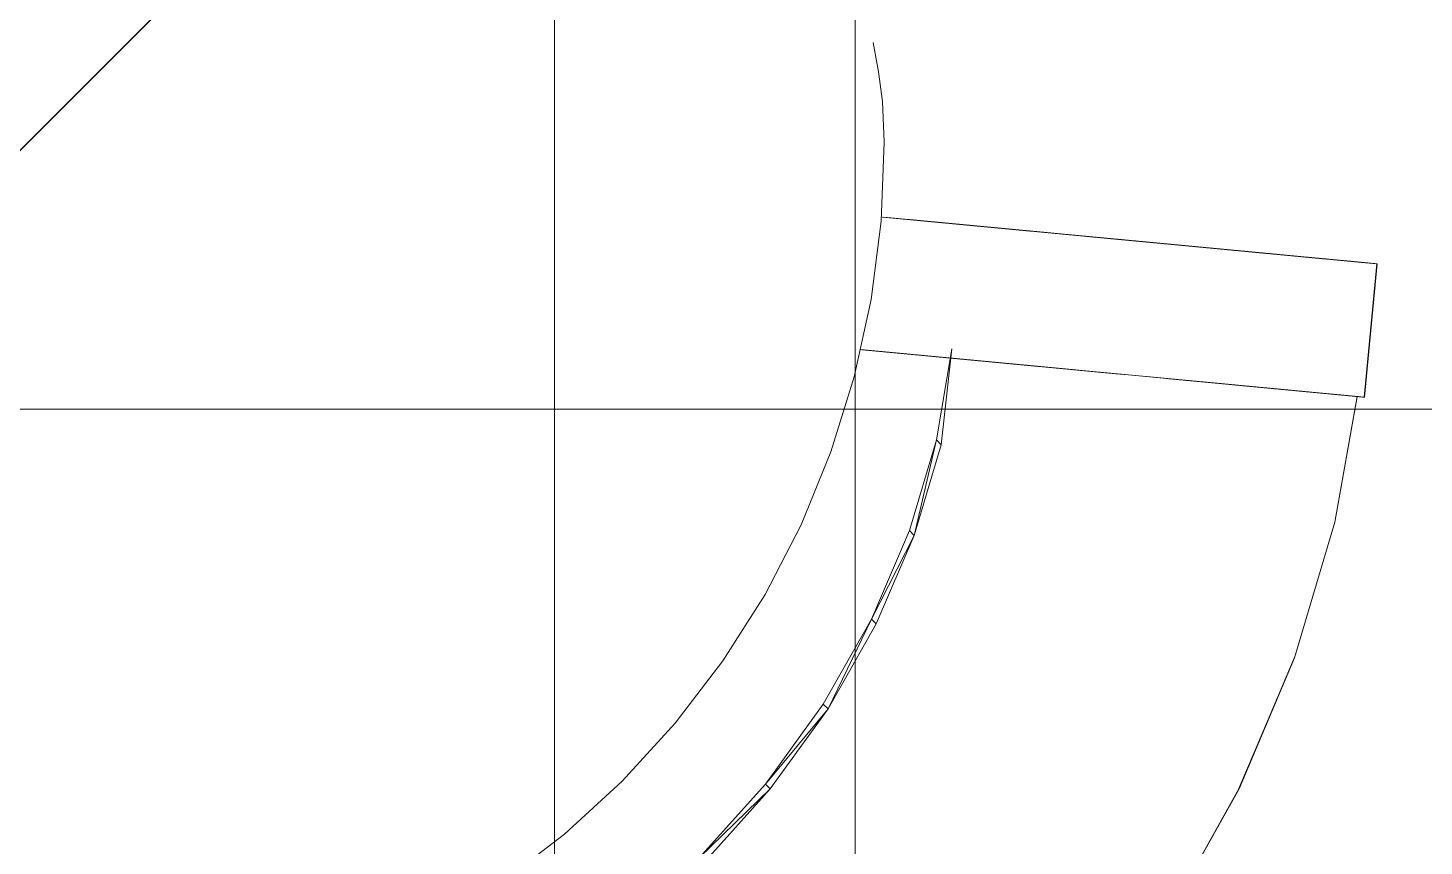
# Model space of a CAD drawing. Extents: x -566 to 72611, y -487 to 32334.
# Drawn here: x 51.11 to 62.85, y 201.46 to 208.35 of the extents above; entities that cross this region are included whole.
import ezdxf

# ---------------------------------------------------------------- set-up
doc = ezdxf.new("R2010")
doc.units = 0
doc.header["$LTSCALE"] = 0.5
doc.header["$MEASUREMENT"] = 0
doc.layers.add('ceilling', color=141, linetype='CONTINUOUS', lineweight=18)
doc.layers.add('floor', color=7, linetype='CONTINUOUS', lineweight=5, true_color=0xcfcfcf)
doc.layers.add('layout', color=7, linetype='CONTINUOUS', lineweight=5, true_color=0xcfcfcf)

msp = doc.modelspace()

# ---------------------------------------------------------------- hatches: boundary and pattern name
at = {"layer": 'floor'}
h = msp.add_hatch(dxfattribs=at)
h.set_pattern_fill('ANSI37', color=256, scale=100, angle=45)
h.set_pattern_definition([(90, (243.028, 267.632), (-12.5, 9e-16), []), (180, (243.028, 267.632), (-9e-16, -12.5), [])])
h.paths.add_polyline_path([(253.46925, 349.5), (154.11744, 349.5), (154.11744, 348.5), (101.14781, 348.5), (101.14781, 349.5), (0, 349.5), (0, 344.5), (36, 344.5, -0.33835703), (0, 308.66941), (0, 308.5), (0, 173.75), (253.46925, 173.75)])
h.paths.add_polyline_path([(36, 344.5), (0, 344.5), (0, 308.66941, 0.33835703)], flags=17)
h.paths.add_polyline_path([(253.46925, 173.75), (0, 173.75), (0, 173.74997), (0, 169.75), (253.46925, 169.75)])
h.paths.add_polyline_path([(253.46925, 169.75), (0, 169.75), (0, 149.21137), (36, 149.21137, -0.33835703), (0, 113.38078), (0, 113.21137), (0, 29.94998), (0, -5), (253.46925, -5)])
h.paths.add_polyline_path([(36, 149.21137), (0, 149.21137), (0, 113.38078, 0.33835703)], flags=17)
h.paths.add_polyline_path([(575.25, 169.75), (510, 169.75), (474.75, 169.75), (327.5, 169.75), (285.46925, 169.75), (285.46925, 165.75), (253.46925, 165.75), (253.46925, -5), (263.99725, -5), (263.99725, 95.99051), (287, 95.99051), (287, 97.5), (292, 97.5), (292, -5), (341.25, -5), (341.25, 13.02988), (341.25012, 15.02988), (346.24839, 15.02988, 0.36108524), (374.08728, 41.24999), (346.25012, 41.24999), (346.25012, 42.99999), (341.25, 42.99999), (341.25, 44.99999), (341.25, 97.5), (357.75, 97.5), (405.75, 97.5), (575.25, 97.5)])

# ---------------------------------------------------------------- linework, layer by layer
at = {"layer": 'ceilling'}
msp.add_line((58.06343, 349.5), (58.06343, 173.75), dxfattribs=at)
at = {"layer": 'layout'}
for points in [[(40.49762, 196.77264, -69.73263), (61.30317, 217.58074, -69.72025), (40.49643, 196.774, -69.72025)], [(61.30317, 217.58074, -69.72025), (40.49762, 196.77264, -69.73263), (61.30444, 217.57947, -69.73263)], [(58.25994, 207.97529, -79.38364), (58.21525, 208.22269, -80.51045), (58.21525, 208.22269, -79.38364)], [(58.21525, 208.22269, -80.51045), (58.25994, 207.97529, -79.38364), (58.25994, 207.97529, -80.51045)], [(58.29305, 207.7263, -79.38364), (58.25994, 207.97529, -80.51045), (58.25994, 207.97529, -79.38364)], [(58.25994, 207.97529, -80.51045), (58.29305, 207.7263, -79.38364), (58.29305, 207.7263, -80.51045)], [(58.30888, 207.38566, -79.38364), (58.29305, 207.7263, -80.51045), (58.29305, 207.7263, -79.38364)], [(58.29305, 207.7263, -80.51045), (58.30888, 207.38566, -79.38364), (58.30888, 207.38566, -80.51045)], [(58.30888, 207.38566, -79.38364), (58.28223, 206.72026, -80.51045), (58.30888, 207.38566, -80.51045)], [(58.28223, 206.72026, -80.51045), (58.30888, 207.38566, -79.38364), (58.28223, 206.72026, -79.38364)], [(58.28223, 206.72026, -79.38364), (58.19805, 206.06087, -80.51045), (58.28223, 206.72026, -80.51045)], [(58.19805, 206.06087, -80.51045), (58.28223, 206.72026, -79.38364), (58.19805, 206.06087, -79.38364)], [(59.45744, 206.64473, -86.98946), (58.36128, 206.74838, -87.11918), (58.29046, 206.75507, -86.55701)], [(59.45744, 206.64473, -86.98946), (58.29046, 206.75507, -86.55701), (59.38823, 206.65132, -86.44029)], [(59.39721, 206.65045, -79.88265), (58.3042, 206.7538, -79.72841), (60.07605, 206.58628, -76.26654)], [(60.07605, 206.58628, -76.26654), (58.3042, 206.7538, -79.72841), (58.99167, 206.68876, -76.06652)], [(59.53393, 206.6375, -87.53776), (58.43955, 206.74102, -87.68047), (58.36128, 206.74838, -87.11918)], [(59.53393, 206.6375, -87.53776), (58.36128, 206.74838, -87.11918), (59.45744, 206.64473, -86.98946)], [(59.61771, 206.62961, -88.08511), (58.52532, 206.73288, -88.24079), (58.43955, 206.74102, -87.68047)], [(59.61771, 206.62961, -88.08511), (58.43955, 206.74102, -87.68047), (59.53393, 206.6375, -87.53776)], [(59.70873, 206.62102, -88.63143), (58.61855, 206.72408, -88.80004), (58.52532, 206.73288, -88.24079)], [(59.70873, 206.62102, -88.63143), (58.52532, 206.73288, -88.24079), (59.61771, 206.62961, -88.08511)], [(59.80711, 206.61167, -89.17662), (58.71917, 206.71456, -89.35815), (58.61855, 206.72408, -88.80004)], [(59.80711, 206.61167, -89.17662), (58.61855, 206.72408, -88.80004), (59.70873, 206.62102, -88.63143)], [(59.91263, 206.60171, -89.7206), (58.82722, 206.70436, -89.91502), (58.71917, 206.71456, -89.35815)], [(59.91263, 206.60171, -89.7206), (58.71917, 206.71456, -89.35815), (59.80711, 206.61167, -89.17662)], [(60.02577, 206.59107, -90.26526), (58.94232, 206.69344, -90.46875), (58.82722, 206.70436, -89.91502)], [(60.02577, 206.59107, -90.26526), (58.82722, 206.70436, -89.91502), (59.91263, 206.60171, -89.7206)], [(60.13807, 206.58045, -90.79114), (59.05494, 206.6828, -90.99615), (58.94232, 206.69344, -90.46875)], [(60.13807, 206.58045, -90.79114), (58.94232, 206.69344, -90.46875), (60.02577, 206.59107, -90.26526)], [(60.07605, 206.58628, -76.26654), (58.99167, 206.68876, -76.06652), (60.77843, 206.51992, -73.16138)], [(60.77843, 206.51992, -73.16138), (58.99167, 206.68876, -76.06652), (59.69813, 206.62199, -72.9435)], [(60.24957, 206.5699, -91.31921), (59.16597, 206.67229, -91.52199), (59.05494, 206.6828, -90.99615)], [(60.24957, 206.5699, -91.31921), (59.05494, 206.6828, -90.99615), (60.13807, 206.58045, -90.79114)], [(60.35981, 206.55947, -91.8475), (59.27574, 206.66191, -92.04804), (59.16597, 206.67229, -91.52199)], [(60.35981, 206.55947, -91.8475), (59.16597, 206.67229, -91.52199), (60.24957, 206.5699, -91.31921)], [(60.46892, 206.54912, -92.37602), (59.38428, 206.65168, -92.57433), (59.27574, 206.66191, -92.04804)], [(60.46892, 206.54912, -92.37602), (59.27574, 206.66191, -92.04804), (60.35981, 206.55947, -91.8475)], [(60.57666, 206.53895, -92.90478), (59.49166, 206.6415, -93.10083), (59.38428, 206.65168, -92.57433)], [(60.57666, 206.53895, -92.90478), (59.38428, 206.65168, -92.57433), (60.46892, 206.54912, -92.37602)], [(60.68329, 206.52888, -93.43375), (59.59781, 206.63146, -93.62756), (59.49166, 206.6415, -93.10083)], [(60.68329, 206.52888, -93.43375), (59.49166, 206.6415, -93.10083), (60.57666, 206.53895, -92.90478)], [(60.78864, 206.51891, -93.96294), (59.70271, 206.62156, -94.1545), (59.59781, 206.63146, -93.62756)], [(60.78864, 206.51891, -93.96294), (59.59781, 206.63146, -93.62756), (60.68329, 206.52888, -93.43375)], [(60.77843, 206.51992, -73.16138), (59.69813, 206.62199, -72.9435), (61.01893, 206.49715, -72.09834)], [(61.01893, 206.49715, -72.09834), (59.69813, 206.62199, -72.9435), (59.9388, 206.59922, -71.87965)], [(60.89273, 206.50907, -94.49234), (59.80635, 206.61178, -94.68166), (59.70271, 206.62156, -94.1545)], [(60.89273, 206.50907, -94.49234), (59.70271, 206.62156, -94.1545), (60.78864, 206.51891, -93.96294)], [(60.9956, 206.49938, -95.02197), (59.90885, 206.60207, -95.20904), (59.80635, 206.61178, -94.68166)], [(60.9956, 206.49938, -95.02197), (59.80635, 206.61178, -94.68166), (60.89273, 206.50907, -94.49234)], [(61.0973, 206.48973, -95.5518), (60.0101, 206.59249, -95.73662), (59.90885, 206.60207, -95.20904)], [(61.0973, 206.48973, -95.5518), (59.90885, 206.60207, -95.20904), (60.9956, 206.49938, -95.02197)], [(61.01893, 206.49715, -72.09834), (59.9388, 206.59922, -71.87965), (61.06418, 206.49286, -71.89996)], [(61.06418, 206.49286, -71.89996), (59.9388, 206.59922, -71.87965), (61.10995, 206.48857, -71.70214)], [(61.10995, 206.48857, -71.70214), (59.9388, 206.59922, -71.87965), (59.98457, 206.59493, -71.67886)], [(61.10995, 206.48857, -71.70214), (59.98457, 206.59493, -71.67886), (61.15643, 206.48412, -71.50446)], [(61.15643, 206.48412, -71.50446), (59.98457, 206.59493, -71.67886), (60.0311, 206.59053, -71.47781)], [(61.19775, 206.48021, -96.08183), (60.1101, 206.58304, -96.26441), (60.0101, 206.59249, -95.73662)], [(61.19775, 206.48021, -96.08183), (60.0101, 206.59249, -95.73662), (61.0973, 206.48973, -95.5518)], [(61.15643, 206.48412, -71.50446), (60.0311, 206.59053, -71.47781), (61.2035, 206.47974, -71.30691)], [(61.2035, 206.47974, -71.30691), (60.0311, 206.59053, -71.47781), (60.07827, 206.58608, -71.27691)], [(61.2035, 206.47974, -71.30691), (60.07827, 206.58608, -71.27691), (61.25127, 206.47521, -71.10952)], [(61.25127, 206.47521, -71.10952), (60.07827, 206.58608, -71.27691), (60.1262, 206.58153, -71.07615)], [(60.1101, 206.58304, -96.26441), (61.29683, 206.47087, -96.6115), (60.209, 206.5737, -96.79295)], [(61.29683, 206.47087, -96.6115), (60.1101, 206.58304, -96.26441), (61.19775, 206.48021, -96.08183)], [(61.25127, 206.47521, -71.10952), (60.1262, 206.58153, -71.07615), (61.2997, 206.47063, -70.91225)], [(61.2997, 206.47063, -70.91225), (60.1262, 206.58153, -71.07615), (60.17477, 206.57693, -70.87553)], [(61.2997, 206.47063, -70.91225), (60.17477, 206.57693, -70.87553), (61.34887, 206.46595, -70.71515)], [(61.34887, 206.46595, -70.71515), (60.17477, 206.57693, -70.87553), (60.22399, 206.57229, -70.67506)], [(61.34887, 206.46595, -70.71515), (60.22399, 206.57229, -70.67506), (61.39859, 206.46129, -70.51819)], [(61.39859, 206.46129, -70.51819), (60.22399, 206.57229, -70.67506), (60.27384, 206.56759, -70.47474)], [(61.39859, 206.46129, -70.51819), (60.27384, 206.56759, -70.47474), (61.44902, 206.45648, -70.32137)], [(61.44902, 206.45648, -70.32137), (60.27384, 206.56759, -70.47474), (60.32445, 206.56278, -70.27457)], [(61.44902, 206.45648, -70.32137), (60.32445, 206.56278, -70.27457), (61.50012, 206.45164, -70.12471)], [(61.50012, 206.45164, -70.12471), (60.32445, 206.56278, -70.27457), (60.3757, 206.55792, -70.07454)], [(61.50012, 206.45164, -70.12471), (60.3757, 206.55792, -70.07454), (61.55185, 206.44674, -69.9282)], [(61.55185, 206.44674, -69.9282), (60.3757, 206.55792, -70.07454), (60.42762, 206.55304, -69.87468)], [(61.55185, 206.44674, -69.9282), (60.42762, 206.55304, -69.87468), (61.60392, 206.44185, -69.73302)], [(61.60392, 206.44185, -69.73302), (60.42762, 206.55304, -69.87468), (60.48016, 206.5481, -69.67496)], [(61.60392, 206.44185, -69.73302), (60.48016, 206.5481, -69.67496), (61.66706, 206.43593, -69.50362)], [(61.66706, 206.43593, -69.50362), (60.48016, 206.5481, -69.67496), (60.53374, 206.54299, -69.47433)], [(61.66706, 206.43593, -69.50362), (60.53374, 206.54299, -69.47433), (61.73283, 206.42972, -69.27612)], [(61.73283, 206.42972, -69.27612), (60.53374, 206.54299, -69.47433), (60.59958, 206.53684, -69.23502)], [(61.73283, 206.42972, -69.27612), (60.59958, 206.53684, -69.23502), (61.80154, 206.42316, -69.04939)], [(61.80154, 206.42316, -69.04939), (60.59958, 206.53684, -69.23502), (60.66891, 206.53021, -68.99538)], [(61.80154, 206.42316, -69.04939), (60.66891, 206.53021, -68.99538), (61.87314, 206.41638, -68.82346)], [(61.87314, 206.41638, -68.82346), (60.66891, 206.53021, -68.99538), (60.7412, 206.52344, -68.75656)], [(61.87314, 206.41638, -68.82346), (60.7412, 206.52344, -68.75656), (61.94748, 206.40941, -68.59835)], [(61.94748, 206.40941, -68.59835), (60.7412, 206.52344, -68.75656), (60.80756, 206.51711, -68.61022)], [(61.94748, 206.40941, -68.59835), (60.80756, 206.51711, -68.61022), (60.87651, 206.51062, -68.465)], [(61.94748, 206.40941, -68.59835), (60.87651, 206.51062, -68.465), (62.02486, 206.40203, -68.37411)], [(62.02486, 206.40203, -68.37411), (60.87651, 206.51062, -68.465), (60.94813, 206.50387, -68.32092)], [(62.02486, 206.40203, -68.37411), (60.94813, 206.50387, -68.32092), (62.10501, 206.39448, -68.15076)], [(62.10501, 206.39448, -68.15076), (60.94813, 206.50387, -68.32092), (61.02238, 206.49681, -68.17802)], [(62.10501, 206.39448, -68.15076), (61.02238, 206.49681, -68.17802), (61.09922, 206.48958, -68.03635)], [(62.10501, 206.39448, -68.15076), (61.09922, 206.48958, -68.03635), (62.188, 206.38667, -67.92834)], [(62.188, 206.38667, -67.92834), (61.09922, 206.48958, -68.03635), (61.17868, 206.48203, -67.89597)], [(62.188, 206.38667, -67.92834), (61.17868, 206.48203, -67.89597), (62.27382, 206.37858, -67.70689)], [(62.27382, 206.37858, -67.70689), (61.17868, 206.48203, -67.89597), (61.26059, 206.47434, -67.7569)], [(62.27382, 206.37858, -67.70689), (61.26059, 206.47434, -67.7569), (61.34512, 206.46634, -67.61917)], [(62.27382, 206.37858, -67.70689), (61.34512, 206.46634, -67.61917), (62.36256, 206.37012, -67.48643)], [(62.36256, 206.37012, -67.48643), (61.34512, 206.46634, -67.61917), (61.43217, 206.4581, -67.48286)], [(62.36256, 206.37012, -67.48643), (61.43217, 206.4581, -67.48286), (62.45403, 206.36146, -67.26699)], [(62.45403, 206.36146, -67.26699), (61.43217, 206.4581, -67.48286), (61.52164, 206.44968, -67.34798)], [(62.45403, 206.36146, -67.26699), (61.52164, 206.44968, -67.34798), (61.61359, 206.44098, -67.21458)], [(62.45403, 206.36146, -67.26699), (61.61359, 206.44098, -67.21458), (62.45278, 206.36159, -67.22689)], [(62.45278, 206.36159, -67.22689), (61.61359, 206.44098, -67.21458), (62.44697, 206.36218, -67.18715)], [(62.44697, 206.36218, -67.18715), (61.61359, 206.44098, -67.21458), (61.70802, 206.43201, -67.0827)], [(62.44697, 206.36218, -67.18715), (61.70802, 206.43201, -67.0827), (62.4367, 206.36313, -67.14822)], [(62.4367, 206.36313, -67.14822), (61.70802, 206.43201, -67.0827), (62.42203, 206.36451, -67.11057)], [(62.42203, 206.36451, -67.11057), (61.70802, 206.43201, -67.0827), (62.40313, 206.36632, -67.07462)], [(62.40313, 206.36632, -67.07462), (61.70802, 206.43201, -67.0827), (61.73503, 206.4295, -67.04916)], [(62.40313, 206.36632, -67.07462), (61.73503, 206.4295, -67.04916), (62.38025, 206.36848, -67.0408)], [(62.38025, 206.36848, -67.0408), (61.73503, 206.4295, -67.04916), (61.76544, 206.42659, -67.01825)], [(62.38025, 206.36848, -67.0408), (61.76544, 206.42659, -67.01825), (62.35373, 206.37096, -67.00951)], [(62.35373, 206.37096, -67.00951), (61.76544, 206.42659, -67.01825), (61.79886, 206.42342, -66.99026)], [(62.35373, 206.37096, -67.00951), (61.79886, 206.42342, -66.99026), (62.32376, 206.37379, -66.98109)], [(62.32376, 206.37379, -66.98109), (61.79886, 206.42342, -66.99026), (61.83499, 206.42001, -66.96545)], [(62.32376, 206.37379, -66.98109), (61.83499, 206.42001, -66.96545), (62.29065, 206.37694, -66.95587)], [(62.29065, 206.37694, -66.95587), (61.83499, 206.42001, -66.96545), (61.87349, 206.41638, -66.94405)], [(62.29065, 206.37694, -66.95587), (61.87349, 206.41638, -66.94405), (62.25488, 206.38035, -66.93417)], [(62.25488, 206.38035, -66.93417), (61.87349, 206.41638, -66.94405), (61.91399, 206.41252, -66.92626)], [(62.25488, 206.38035, -66.93417), (61.91399, 206.41252, -66.92626), (62.2323, 206.38246, -66.92349)], [(62.2323, 206.38246, -66.92349), (61.91399, 206.41252, -66.92626), (61.95611, 206.40855, -66.91226)], [(62.2323, 206.38246, -66.92349), (61.95611, 206.40855, -66.91226), (62.17708, 206.38766, -66.90224)], [(62.17708, 206.38766, -66.90224), (61.95611, 206.40855, -66.91226), (61.99949, 206.40445, -66.90217)], [(62.17708, 206.38766, -66.90224), (61.99949, 206.40445, -66.90217), (62.13291, 206.39183, -66.89612)], [(62.13291, 206.39183, -66.89612), (61.99949, 206.40445, -66.90217), (62.04366, 206.40028, -66.89609)], [(62.13291, 206.39183, -66.89612), (62.04366, 206.40028, -66.89609), (62.08828, 206.39606, -66.89406)], [(62.17708, 206.38766, -66.90224), (62.21688, 206.38395, -66.91623), (62.2323, 206.38246, -66.92349)], [(62.34674, 205.23978, -67.22689), (62.45403, 206.36146, -67.26699), (62.45278, 206.36159, -67.22689)], [(62.45403, 206.36146, -67.26699), (62.34674, 205.23978, -67.22689), (62.34799, 205.23965, -67.26699)], [(58.19805, 206.06087, -79.38364), (58.05714, 205.41224, -80.51045), (58.19805, 206.06087, -80.51045)], [(58.05714, 205.41224, -80.51045), (58.19805, 206.06087, -79.38364), (58.05714, 205.41224, -79.38364)], [(58.11264, 205.64003, -80.42672), (59.2112, 205.53619, -80.53673), (59.23692, 205.53377, -80.31425)], [(58.11264, 205.64003, -80.42672), (59.23692, 205.53377, -80.31425), (58.13912, 205.6375, -80.19775)], [(58.18442, 205.63325, -86.55701), (59.28219, 205.5295, -86.44029), (58.12102, 205.63925, -85.99404)], [(58.12102, 205.63925, -85.99404), (59.28219, 205.5295, -86.44029), (59.22032, 205.5353, -85.89035)], [(58.13912, 205.6375, -80.19775), (59.23692, 205.53377, -80.31425), (59.26417, 205.53116, -80.09193)], [(58.13912, 205.6375, -80.19775), (59.26417, 205.53116, -80.09193), (58.16709, 205.63491, -79.96895)], [(58.78801, 204.83989, -76.53475), (58.87838, 205.64721, -77.39525), (58.74735, 204.88055, -77.42431)], [(58.16709, 205.63491, -79.96895), (59.26417, 205.53116, -80.09193), (59.29115, 205.52862, -79.88265)], [(58.16709, 205.63491, -79.96895), (59.29115, 205.52862, -79.88265), (58.19816, 205.63198, -79.72841)], [(58.25524, 205.62656, -87.11918), (59.3514, 205.52292, -86.98946), (58.18442, 205.63325, -86.55701)], [(58.18442, 205.63325, -86.55701), (59.3514, 205.52292, -86.98946), (59.28219, 205.5295, -86.44029)], [(58.19816, 205.63198, -79.72841), (59.29115, 205.52862, -79.88265), (59.97001, 205.46446, -76.26654)], [(58.19816, 205.63198, -79.72841), (59.97001, 205.46446, -76.26654), (58.88563, 205.56694, -76.06652)], [(58.33348, 205.61918, -87.68047), (59.42789, 205.51569, -87.53776), (58.25524, 205.62656, -87.11918)], [(58.25524, 205.62656, -87.11918), (59.42789, 205.51569, -87.53776), (59.3514, 205.52292, -86.98946)], [(58.41928, 205.61107, -88.24079), (59.51167, 205.50779, -88.08511), (58.33348, 205.61918, -87.68047)], [(58.33348, 205.61918, -87.68047), (59.51167, 205.50779, -88.08511), (59.42789, 205.51569, -87.53776)], [(58.51248, 205.60224, -88.80004), (59.60269, 205.4992, -88.63142), (58.41928, 205.61107, -88.24079)], [(58.41928, 205.61107, -88.24079), (59.60269, 205.4992, -88.63142), (59.51167, 205.50779, -88.08511)], [(58.61313, 205.59275, -89.35815), (59.70107, 205.48986, -89.17662), (58.51248, 205.60224, -88.80004)], [(58.51248, 205.60224, -88.80004), (59.70107, 205.48986, -89.17662), (59.60269, 205.4992, -88.63142)], [(58.72118, 205.58254, -89.91502), (59.80659, 205.47989, -89.7206), (58.61313, 205.59275, -89.35815)], [(58.61313, 205.59275, -89.35815), (59.80659, 205.47989, -89.7206), (59.70107, 205.48986, -89.17662)], [(58.83628, 205.57162, -90.46875), (59.91973, 205.46925, -90.26526), (58.72118, 205.58254, -89.91502)], [(58.72118, 205.58254, -89.91502), (59.91973, 205.46925, -90.26526), (59.80659, 205.47989, -89.7206)], [(58.9489, 205.56098, -90.99615), (60.03203, 205.45863, -90.79113), (58.83628, 205.57162, -90.46875)], [(58.83628, 205.57162, -90.46875), (60.03203, 205.45863, -90.79113), (59.91973, 205.46925, -90.26526)], [(59.83276, 205.47741, -71.87965), (58.88563, 205.56694, -76.06652), (59.59209, 205.50017, -72.9435)], [(59.05993, 205.55048, -91.52199), (60.14353, 205.44808, -91.31921), (58.9489, 205.56098, -90.99615)], [(58.9489, 205.56098, -90.99615), (60.14353, 205.44808, -91.31921), (60.03203, 205.45863, -90.79113)], [(59.1697, 205.5401, -92.04804), (60.25377, 205.43766, -91.8475), (59.05993, 205.55048, -91.52199)], [(59.05993, 205.55048, -91.52199), (60.25377, 205.43766, -91.8475), (60.14353, 205.44808, -91.31921)], [(59.27824, 205.52987, -92.57433), (60.36288, 205.4273, -92.37602), (59.1697, 205.5401, -92.04804)], [(59.1697, 205.5401, -92.04804), (60.36288, 205.4273, -92.37602), (60.25377, 205.43766, -91.8475)], [(58.05714, 205.41224, -79.38364), (57.86038, 204.77941, -80.51045), (58.05714, 205.41224, -80.51045)], [(57.86038, 204.77941, -80.51045), (58.05714, 205.41224, -79.38364), (57.86038, 204.77941, -79.38364)], [(60.36288, 205.4273, -92.37602), (61.6955, 205.30134, -69.04939), (61.76708, 205.29455, -68.82346)], [(60.36288, 205.4273, -92.37602), (61.76708, 205.29455, -68.82346), (60.63516, 205.40162, -68.75656)], [(60.63516, 205.40162, -68.75656), (61.76708, 205.29455, -68.82346), (61.84144, 205.2876, -68.59835)], [(60.63516, 205.40162, -68.75656), (61.84144, 205.2876, -68.59835), (60.70152, 205.3953, -68.61022)], [(60.70152, 205.3953, -68.61022), (61.84144, 205.2876, -68.59835), (60.77047, 205.3888, -68.465)], [(60.77047, 205.3888, -68.465), (61.84144, 205.2876, -68.59835), (61.91882, 205.28022, -68.37411)], [(60.77047, 205.3888, -68.465), (61.91882, 205.28022, -68.37411), (60.84209, 205.38205, -68.32092)], [(60.84209, 205.38205, -68.32092), (61.91882, 205.28022, -68.37411), (61.99897, 205.27266, -68.15076)], [(60.84209, 205.38205, -68.32092), (61.99897, 205.27266, -68.15076), (60.91634, 205.37499, -68.17802)], [(60.91634, 205.37499, -68.17802), (61.99897, 205.27266, -68.15076), (60.99318, 205.36776, -68.03635)], [(60.99318, 205.36776, -68.03635), (61.99897, 205.27266, -68.15076), (62.08196, 205.26485, -67.92834)], [(60.99318, 205.36776, -68.03635), (62.08196, 205.26485, -67.92834), (61.07264, 205.36021, -67.89597)], [(61.07264, 205.36021, -67.89597), (62.08196, 205.26485, -67.92834), (62.16778, 205.25676, -67.70689)], [(61.07264, 205.36021, -67.89597), (62.16778, 205.25676, -67.70689), (61.15455, 205.35253, -67.7569)], [(61.15455, 205.35253, -67.7569), (62.16778, 205.25676, -67.70689), (61.23908, 205.34452, -67.61917)], [(61.23908, 205.34452, -67.61917), (62.16778, 205.25676, -67.70689), (62.25652, 205.2483, -67.48643)], [(61.23908, 205.34452, -67.61917), (62.25652, 205.2483, -67.48643), (61.32613, 205.33628, -67.48286)], [(61.32613, 205.33628, -67.48286), (62.25652, 205.2483, -67.48643), (62.34799, 205.23965, -67.26699)], [(61.32613, 205.33628, -67.48286), (62.34799, 205.23965, -67.26699), (61.41558, 205.32784, -67.34798)], [(61.41558, 205.32784, -67.34798), (62.34799, 205.23965, -67.26699), (61.50755, 205.31917, -67.21458)], [(61.50755, 205.31917, -67.21458), (62.34799, 205.23965, -67.26699), (62.34674, 205.23978, -67.22689)], [(61.50755, 205.31917, -67.21458), (62.34674, 205.23978, -67.22689), (62.34091, 205.24034, -67.18715)], [(61.50755, 205.31917, -67.21458), (62.34091, 205.24034, -67.18715), (61.60198, 205.31019, -67.0827)], [(61.60198, 205.31019, -67.0827), (62.34091, 205.24034, -67.18715), (62.33066, 205.24131, -67.14822)], [(61.60198, 205.31019, -67.0827), (62.33066, 205.24131, -67.14822), (62.31599, 205.24269, -67.11057)], [(61.60198, 205.31019, -67.0827), (62.31599, 205.24269, -67.11057), (62.29709, 205.2445, -67.07462)], [(61.60198, 205.31019, -67.0827), (62.29709, 205.2445, -67.07462), (61.62899, 205.30769, -67.04916)], [(61.62899, 205.30769, -67.04916), (62.29709, 205.2445, -67.07462), (62.27421, 205.24666, -67.0408)], [(61.62899, 205.30769, -67.04916), (62.27421, 205.24666, -67.0408), (61.6594, 205.30477, -67.01825)], [(61.6594, 205.30477, -67.01825), (62.27421, 205.24666, -67.0408), (62.24769, 205.24914, -67.00951)], [(61.6594, 205.30477, -67.01825), (62.24769, 205.24914, -67.00951), (61.69282, 205.3016, -66.99026)], [(61.69282, 205.3016, -66.99026), (62.24769, 205.24914, -67.00951), (62.21772, 205.25197, -66.98109)], [(61.69282, 205.3016, -66.99026), (62.21772, 205.25197, -66.98109), (61.72895, 205.29819, -66.96545)], [(61.72895, 205.29819, -66.96545), (62.21772, 205.25197, -66.98109), (62.18461, 205.25512, -66.95587)], [(61.72895, 205.29819, -66.96545), (62.18461, 205.25512, -66.95587), (61.76742, 205.29455, -66.94405)], [(61.76742, 205.29455, -66.94405), (62.18461, 205.25512, -66.95587), (62.14884, 205.25853, -66.93417)], [(61.76742, 205.29455, -66.94405), (62.14884, 205.25853, -66.93417), (61.80795, 205.2907, -66.92626)], [(61.80795, 205.2907, -66.92626), (62.14884, 205.25853, -66.93417), (62.12626, 205.26064, -66.92349)], [(61.80795, 205.2907, -66.92626), (62.12626, 205.26064, -66.92349), (61.85007, 205.28673, -66.91227)], [(61.85007, 205.28673, -66.91227), (62.12626, 205.26064, -66.92349), (62.07104, 205.26585, -66.90224)], [(61.85007, 205.28673, -66.91227), (62.07104, 205.26585, -66.90224), (61.89345, 205.28263, -66.90217)], [(61.93762, 205.27847, -66.89609), (62.02687, 205.27001, -66.89612), (61.89345, 205.28263, -66.90217)], [(62.02687, 205.27001, -66.89612), (62.07104, 205.26585, -66.90224), (61.89345, 205.28263, -66.90217)], [(61.93762, 205.27847, -66.89609), (62.02687, 205.27001, -66.89612), (61.98224, 205.27424, -66.89406)], [(62.2856, 205.24342, -67.23956), (62.09905, 204.18883, -67.36029), (62.28802, 205.24532, -67.27966)], [(58.56106, 204.07795, -76.55921), (58.74735, 204.88055, -77.42431), (58.5204, 204.11861, -77.44877)], [(58.74735, 204.88055, -77.42431), (58.56106, 204.07795, -76.55921), (58.78801, 204.83989, -76.53475)], [(57.86038, 204.77941, -79.38364), (57.60933, 204.16703, -80.51045), (57.86038, 204.77941, -80.51045)], [(57.60933, 204.16703, -80.51045), (57.86038, 204.77941, -79.38364), (57.60933, 204.16703, -79.38364)], [(57.60933, 204.16703, -79.38364), (57.30591, 203.57963, -80.51045), (57.60933, 204.16703, -80.51045)], [(57.30591, 203.57963, -80.51045), (57.60933, 204.16703, -79.38364), (57.30591, 203.57963, -79.38364)], [(58.20133, 203.374, -77.46822), (58.56106, 204.07795, -76.55921), (58.5204, 204.11861, -77.44877)], [(61.75843, 203.04891, -67.45481), (62.09905, 204.18883, -67.36029), (61.75976, 203.04662, -67.41459)], [(58.56106, 204.07795, -76.55921), (58.20133, 203.374, -77.46822), (58.24199, 203.33334, -76.57867)], [(57.30591, 203.57963, -79.38364), (56.95227, 203.02176, -80.51045), (57.30591, 203.57963, -80.51045)], [(56.95227, 203.02176, -80.51045), (57.30591, 203.57963, -79.38364), (56.95227, 203.02176, -79.38364)], [(57.83604, 202.61838, -76.5928), (58.20133, 203.374, -77.46822), (57.79539, 202.65904, -77.48236)], [(58.20133, 203.374, -77.46822), (57.83604, 202.61838, -76.5928), (58.24199, 203.33334, -76.57867)], [(56.95227, 203.02176, -79.38364), (56.55117, 202.49741, -80.51045), (56.95227, 203.02176, -80.51045)], [(56.55117, 202.49741, -80.51045), (56.95227, 203.02176, -79.38364), (56.55117, 202.49741, -79.38364)], [(61.29421, 201.94595, -67.45901), (61.7575, 203.04556, -67.37444), (61.29212, 201.94541, -67.41885)], [(61.29279, 201.94815, -67.49924), (61.75976, 203.04662, -67.41459), (61.29421, 201.94595, -67.45901)], [(61.7575, 203.04556, -67.37444), (61.29421, 201.94595, -67.45901), (61.75976, 203.04662, -67.41459)], [(57.30934, 201.98551, -77.49094), (57.83604, 202.61838, -76.5928), (57.79539, 202.65904, -77.48236)], [(57.83604, 202.61838, -76.5928), (57.30934, 201.98551, -77.49094), (57.34999, 201.94485, -76.60138)], [(56.55117, 202.49741, -79.38364), (56.1055, 202.01065, -80.51045), (56.55117, 202.49741, -80.51045)], [(56.1055, 202.01065, -80.51045), (56.55117, 202.49741, -79.38364), (56.1055, 202.01065, -79.38364)], [(56.1055, 202.01065, -79.38364), (55.61876, 201.56499, -80.51045), (56.1055, 202.01065, -80.51045)], [(55.61876, 201.56499, -80.51045), (56.1055, 202.01065, -79.38364), (55.61876, 201.56499, -79.38364)], [(57.30934, 201.98551, -77.49094), (57.34999, 201.94485, -76.60138), (56.75121, 201.36454, -77.4938)], [(57.34999, 201.94485, -76.60138), (56.75121, 201.36454, -77.4938), (56.79195, 201.3238, -76.60426)], [(61.29212, 201.94541, -67.41885), (60.70845, 200.90098, -67.49301), (61.29421, 201.94595, -67.45901)], [(55.61876, 201.56499, -79.38364), (55.09441, 201.1639, -80.51045), (55.61876, 201.56499, -80.51045)], [(55.09441, 201.1639, -80.51045), (55.61876, 201.56499, -79.38364), (55.09441, 201.1639, -79.38364)]]:
    msp.add_3dface(points, dxfattribs=at)

doc.saveas('drawing.dxf')
